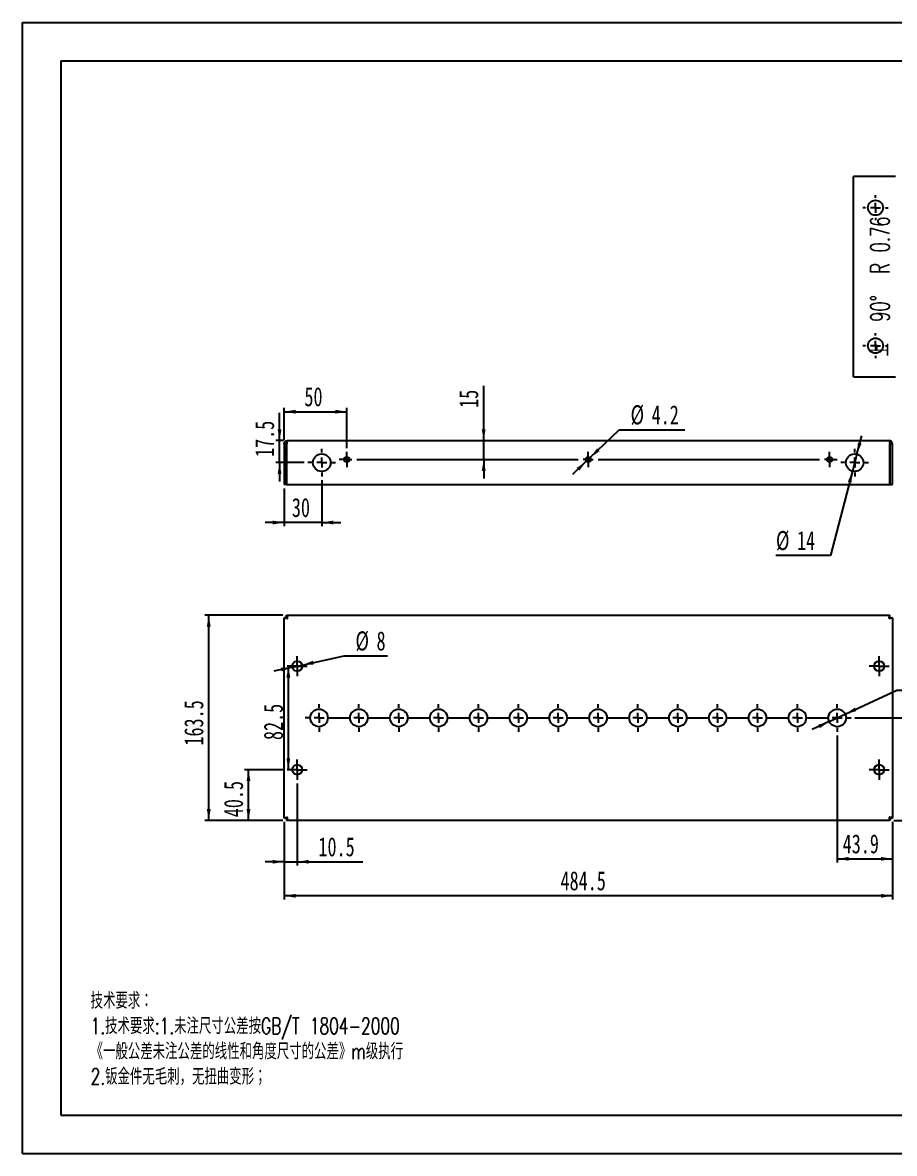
# Model space of a CAD drawing. Extents: x 0 to 1274, y 0 to 901.
# Drawn here: x 0 to 694, y 0 to 901 of the extents above; entities that cross this region are included whole.
import ezdxf

# ---------------------------------------------------------------- set-up
doc = ezdxf.new("R2010")
doc.units = 0
doc.header["$LTSCALE"] = 3.033507
doc.layers.get('0').update_dxf_attribs({"linetype": 'CONTINUOUS'})
doc.layers.add('粗实线', color=7, linetype='CONTINUOUS')
doc.layers.add('细实线', color=7, linetype='CONTINUOUS')
doc.styles.add('SLDTEXTSTYLE0', font='TXT', dxfattribs={"width": 0.7, "bigfont": 'bigfont'})
doc.styles.add('SLDTEXTSTYLE6', font='TXT', dxfattribs={"width": 0.7})
doc.styles.add('SLDTEXTSTYLE7', font='TXT', dxfattribs={"width": 0.628571, "bigfont": 'bigfont'})
doc.dimstyles.new('SLDDIMSTYLE0', dxfattribs={"dimtxt": 15.167537, "dimasz": 9.100522, "dimexe": 0, "dimexo": 0.0625, "dimgap": 3.791884, "dimtad": 2, "dimdec": 1, "dimrnd": 1e-09, "dimzin": 12, "dimtxsty": 'SLDTEXTSTYLE6', "dimsah": 1, "dimcen": 0.09, "dimazin": 3, "dimtfac": 1, "dimtdec": 1, "dimtofl": 0, "dimtmove": 0, "dimatfit": 3, "dimtolj": 1, "dimtzin": 12})
doc.dimstyles.new('SLDDIMSTYLE1', dxfattribs={"dimtxt": 15.167537, "dimasz": 9.100522, "dimexe": 0, "dimexo": 0.0625, "dimgap": 3.791884, "dimtad": 0, "dimtih": 1, "dimtoh": 1, "dimdec": 1, "dimrnd": 1e-09, "dimzin": 12, "dimtxsty": 'SLDTEXTSTYLE6', "dimsah": 1, "dimcen": 0, "dimazin": 3, "dimtfac": 1, "dimtdec": 1, "dimtmove": 0, "dimatfit": 3, "dimtolj": 1, "dimtzin": 12})
doc.dimstyles.new('SLDDIMSTYLE2', dxfattribs={"dimtxt": 15.167537, "dimasz": 9.100522, "dimexe": 0, "dimexo": 0.0625, "dimgap": 3.791884, "dimtad": 2, "dimdec": 1, "dimrnd": 1e-09, "dimzin": 12, "dimtxsty": 'SLDTEXTSTYLE6', "dimsah": 1, "dimcen": 0.09, "dimazin": 3, "dimtfac": 1, "dimtdec": 1, "dimtmove": 0, "dimatfit": 3, "dimtolj": 1, "dimtzin": 12})

# ---------------------------------------------------------------- blocks, each defined once
blk = doc.blocks.new('SW_NOTE_0')
at = {"layer": '细实线', "color": 0, "attachment_point": 1, "style": 'SLDTEXTSTYLE0'}
for s, insert, char_height in [('技术要求：', (0, 16.55), 12.842), ('1.技术要求:1.未注尺寸公差按GB/T 1804-2000', (0, -3.6), 12.8418), ('《一般公差未注公差的线性和角度尺寸的公差》m级执行', (0, -23.76), 12.8418), ('2.钣金件无毛刺，无扭曲变形；', (0, -43.91), 12.8418)]:
    blk.add_mtext(s, dxfattribs=dict(at, insert=insert, char_height=char_height))
blk = doc.blocks.new('_D')
at = {"layer": '细实线'}
for p, q in [((208.26, 264.17), (208.26, 202.2)), ((692.76, 264.17), (692.76, 202.2)), ((692.76, 205.23), (208.26, 205.23))]:
    blk.add_line(p, q, dxfattribs=at)
for points in [[(208.26, 205.23), (217.36, 203.71), (217.36, 206.75)], [(692.76, 205.23), (683.66, 206.75), (683.66, 203.71)]]:
    blk.add_solid(points, dxfattribs=at)
at = {"layer": '细实线', "insert": (428.45, 224.78), "char_height": 15.168, "attachment_point": 1, "style": 'SLDTEXTSTYLE6'}
blk.add_mtext('484.5', dxfattribs=at)
blk = doc.blocks.new('_D_1')
at = {"layer": '细实线'}
for p, q in [((207.2, 428.73), (145.23, 428.73)), ((148.26, 265.23), (148.26, 428.73)), ((207.2, 265.23), (145.23, 265.23))]:
    blk.add_line(p, q, dxfattribs=at)
for points in [[(148.26, 428.73), (146.74, 419.63), (149.78, 419.63)], [(148.26, 265.23), (149.78, 274.34), (146.74, 274.34)]]:
    blk.add_solid(points, dxfattribs=at)
at = {"layer": '细实线', "insert": (128.71, 324.92), "char_height": 15.168, "attachment_point": 1, "rotation": 90, "style": 'SLDTEXTSTYLE6'}
blk.add_mtext('163.5', dxfattribs=at)
blk = doc.blocks.new('_D_2')
at = {"layer": '细实线'}
for p, q in [((648.86, 332.95), (648.86, 231.65)), ((692.76, 264.17), (692.76, 231.65)), ((648.86, 234.68), (692.76, 234.68))]:
    blk.add_line(p, q, dxfattribs=at)
for points in [[(648.86, 234.68), (657.96, 233.17), (657.96, 236.2)], [(692.76, 234.68), (683.66, 236.2), (683.66, 233.17)]]:
    blk.add_solid(points, dxfattribs=at)
at = {"layer": '细实线', "insert": (653.16, 254.24), "char_height": 15.168, "attachment_point": 1, "style": 'SLDTEXTSTYLE6'}
blk.add_mtext('43.9', dxfattribs=at)
blk = doc.blocks.new('_D_3')
at = {"layer": '细实线'}
for p, q in [((662.9, 346.98), (742.48, 346.98)), ((739.45, 265.23), (739.45, 346.98)), ((693.83, 265.23), (742.48, 265.23))]:
    blk.add_line(p, q, dxfattribs=at)
for points in [[(739.45, 346.98), (737.93, 337.88), (740.97, 337.88)], [(739.45, 265.23), (740.97, 274.34), (737.93, 274.34)]]:
    blk.add_solid(points, dxfattribs=at)
at = {"layer": '细实线', "insert": (719.9, 288.46), "char_height": 15.168, "attachment_point": 1, "rotation": 90, "style": 'SLDTEXTSTYLE6'}
blk.add_mtext('81.8', dxfattribs=at)
blk = doc.blocks.new('_D_4')
at = {"layer": '细实线'}
for p, q in [((655.21, 349.94), (696.24, 369.07)), ((696.24, 369.07), (739.77, 369.07)), ((642.52, 344.03), (628.77, 337.62)), ((642.52, 344.03), (655.21, 349.94))]:
    blk.add_line(p, q, dxfattribs=at)
for points in [[(655.21, 349.94), (664.1, 352.41), (662.82, 355.16)], [(642.52, 344.03), (633.63, 341.56), (634.91, 338.81)]]:
    blk.add_solid(points, dxfattribs=at)
at = {"layer": '细实线', "char_height": 15.168, "attachment_point": 1, "style": 'SLDTEXTSTYLE6'}
for s, insert in [('%%c', (705.34, 388.63)), ('14', (722.11, 388.63))]:
    blk.add_mtext(s, dxfattribs=dict(at, insert=insert))
blk = doc.blocks.new('_D_5')
at = {"layer": '细实线'}
blk.add_line((211.65, 305.73), (211.65, 388.23), dxfattribs=at)
for points in [[(211.65, 388.23), (210.13, 379.13), (213.16, 379.13)], [(211.65, 305.73), (213.16, 314.84), (210.13, 314.84)]]:
    blk.add_solid(points, dxfattribs=at)
at = {"layer": '细实线', "insert": (192.1, 329.33), "char_height": 15.168, "attachment_point": 1, "rotation": 90, "style": 'SLDTEXTSTYLE6'}
blk.add_mtext('82.5', dxfattribs=at)
blk = doc.blocks.new('_D_6')
at = {"layer": '细实线'}
for p, q in [((207.73, 305.73), (176.86, 305.73)), ((179.9, 265.23), (179.9, 305.73)), ((207.2, 265.23), (176.86, 265.23))]:
    blk.add_line(p, q, dxfattribs=at)
for points in [[(179.9, 305.73), (178.38, 296.63), (181.41, 296.63)], [(179.9, 265.23), (181.41, 274.34), (178.38, 274.34)]]:
    blk.add_solid(points, dxfattribs=at)
at = {"layer": '细实线', "insert": (160.35, 267.83), "char_height": 15.168, "attachment_point": 1, "rotation": 90, "style": 'SLDTEXTSTYLE6'}
blk.add_mtext('40.5', dxfattribs=at)
blk = doc.blocks.new('_D_7')
at = {"layer": '细实线'}
for p, q in [((218.76, 294.7), (218.76, 229.3)), ((208.26, 264.17), (208.26, 229.3)), ((208.26, 232.33), (193.1, 232.33)), ((208.26, 232.33), (218.76, 232.33)), ((218.76, 232.33), (270.91, 232.33))]:
    blk.add_line(p, q, dxfattribs=at)
for points in [[(208.26, 232.33), (199.16, 233.85), (199.16, 230.82)], [(218.76, 232.33), (227.86, 230.82), (227.86, 233.85)]]:
    blk.add_solid(points, dxfattribs=at)
at = {"layer": '细实线', "insert": (235.6, 251.88), "char_height": 15.168, "attachment_point": 1, "style": 'SLDTEXTSTYLE6'}
blk.add_mtext('10.5', dxfattribs=at)
blk = doc.blocks.new('_D_8')
at = {"layer": '细实线'}
for p, q in [((214.86, 387.38), (222.67, 389.09)), ((222.67, 389.09), (256.02, 396.35)), ((256.02, 396.35), (290.71, 396.35)), ((214.86, 387.38), (200.04, 384.15))]:
    blk.add_line(p, q, dxfattribs=at)
for points in [[(222.67, 389.09), (231.89, 389.54), (231.24, 392.51)], [(214.86, 387.38), (205.64, 386.93), (206.29, 383.96)]]:
    blk.add_solid(points, dxfattribs=at)
at = {"layer": '细实线', "attachment_point": 1, "style": 'SLDTEXTSTYLE6'}
for s, insert, char_height in [('%%c', (265.12, 415.91), 15.168), ('8', (281.89, 415.91), 15.17)]:
    blk.add_mtext(s, dxfattribs=dict(at, insert=insert, char_height=char_height))
blk = doc.blocks.new('SW_CENTERMARKSYMBOL_0')
at = {"layer": '细实线', "color": 0}
for p, q in [((-381, 8), (-381, 11)), ((-349.25, 8), (-349.25, 11)), ((-317.5, 8), (-317.5, 11)), ((-285.75, 8), (-285.75, 11)), ((-254, 8), (-254, 11)), ((-222.25, 8), (-222.25, 11)), ((-190.5, 8), (-190.5, 11)), ((-158.75, 8), (-158.75, 11)), ((-127, 8), (-127, 11)), ((-95.25, 8), (-95.25, 11)), ((-63.5, 8), (-63.5, 11)), ((-31.75, 8), (-31.75, 11)), ((0, 8), (0, 11)), ((31.75, 8), (31.75, 11)), ((-389, 0), (-392, 0)), ((-381, 0), (-385, 0)), ((-381, 0), (-381, 4)), ((-381, 0), (-381, -4)), ((-381, 0), (-377, 0)), ((-373, 0), (-357.25, 0)), ((-349.25, 0), (-353.25, 0)), ((-349.25, 0), (-349.25, 4)), ((-349.25, 0), (-349.25, -4)), ((-349.25, 0), (-345.25, 0)), ((-341.25, 0), (-325.5, 0)), ((-317.5, 0), (-321.5, 0)), ((-317.5, 0), (-317.5, 4)), ((-317.5, 0), (-317.5, -4)), ((-317.5, 0), (-313.5, 0)), ((-309.5, 0), (-293.75, 0)), ((-285.75, 0), (-289.75, 0)), ((-285.75, 0), (-285.75, 4)), ((-285.75, 0), (-285.75, -4)), ((-285.75, 0), (-281.75, 0)), ((-277.75, 0), (-262, 0)), ((-254, 0), (-258, 0)), ((-254, 0), (-254, 4)), ((-254, 0), (-254, -4)), ((-254, 0), (-250, 0)), ((-246, 0), (-230.25, 0)), ((-222.25, 0), (-226.25, 0)), ((-222.25, 0), (-222.25, 4)), ((-222.25, 0), (-222.25, -4)), ((-222.25, 0), (-218.25, 0)), ((-214.25, 0), (-198.5, 0)), ((-190.5, 0), (-194.5, 0)), ((-190.5, 0), (-190.5, 4)), ((-190.5, 0), (-190.5, -4)), ((-190.5, 0), (-186.5, 0)), ((-182.5, 0), (-166.75, 0)), ((-158.75, 0), (-162.75, 0)), ((-158.75, 0), (-158.75, 4)), ((-158.75, 0), (-158.75, -4)), ((-158.75, 0), (-154.75, 0)), ((-150.75, 0), (-135, 0)), ((-127, 0), (-131, 0)), ((-127, 0), (-127, 4)), ((-127, 0), (-127, -4)), ((-127, 0), (-123, 0)), ((-119, 0), (-103.25, 0)), ((-95.25, 0), (-99.25, 0)), ((-95.25, 0), (-95.25, 4)), ((-95.25, 0), (-95.25, -4)), ((-95.25, 0), (-91.25, 0)), ((-87.25, 0), (-71.5, 0)), ((-63.5, 0), (-67.5, 0)), ((-63.5, 0), (-63.5, 4)), ((-63.5, 0), (-63.5, -4)), ((-63.5, 0), (-59.5, 0)), ((-55.5, 0), (-39.75, 0)), ((-31.75, 0), (-35.75, 0)), ((-31.75, 0), (-31.75, 4)), ((-31.75, 0), (-31.75, -4)), ((-31.75, 0), (-27.75, 0)), ((-23.75, 0), (-8, 0)), ((0, 0), (-4, 0)), ((0, 0), (0, 4)), ((0, 0), (0, -4)), ((0, 0), (4, 0)), ((8, 0), (23.75, 0)), ((31.75, 0), (27.75, 0)), ((31.75, 0), (31.75, 4)), ((31.75, 0), (31.75, -4)), ((31.75, 0), (35.75, 0)), ((39.75, 0), (42.75, 0)), ((-381, -8), (-381, -11)), ((-349.25, -8), (-349.25, -11)), ((-317.5, -8), (-317.5, -11)), ((-285.75, -8), (-285.75, -11)), ((-254, -8), (-254, -11)), ((-222.25, -8), (-222.25, -11)), ((-190.5, -8), (-190.5, -11)), ((-158.75, -8), (-158.75, -11)), ((-127, -8), (-127, -11)), ((-95.25, -8), (-95.25, -11)), ((-63.5, -8), (-63.5, -11)), ((-31.75, -8), (-31.75, -11)), ((0, -8), (0, -11)), ((31.75, -8), (31.75, -11))]:
    blk.add_line(p, q, dxfattribs=at)
blk = doc.blocks.new('SW_CENTERMARKSYMBOL_1')
at = {"layer": '细实线', "color": 0}
for p, q in [((-4, 0), (-8, 0)), ((0, 0), (-4, 0)), ((0, 4), (0, 8)), ((0, 0), (0, 4)), ((0, 0), (0, -4)), ((0, 0), (4, 0)), ((4, 0), (8, 0)), ((0, -4), (0, -8))]:
    blk.add_line(p, q, dxfattribs=at)
blk = doc.blocks.new('SW_CENTERMARKSYMBOL_2')
at = {"layer": '细实线', "color": 0}
for p, q in [((-4, 0), (-8, 0)), ((0, 0), (-4, 0)), ((0, 4), (0, 8)), ((0, 0), (0, 4)), ((0, 0), (0, -4)), ((0, 0), (4, 0)), ((4, 0), (8, 0)), ((0, -4), (0, -8))]:
    blk.add_line(p, q, dxfattribs=at)
blk = doc.blocks.new('SW_CENTERMARKSYMBOL_3')
at = {"layer": '细实线', "color": 0}
for p, q in [((-4, 0), (-8, 0)), ((0, 0), (-4, 0)), ((0, 4), (0, 8)), ((0, 0), (0, 4)), ((0, 0), (0, -4)), ((0, 0), (4, 0)), ((4, 0), (8, 0)), ((0, -4), (0, -8))]:
    blk.add_line(p, q, dxfattribs=at)
blk = doc.blocks.new('SW_CENTERMARKSYMBOL_4')
at = {"layer": '细实线', "color": 0}
for p, q in [((-4, 0), (-8, 0)), ((0, 0), (-4, 0)), ((0, 4), (0, 8)), ((0, 0), (0, 4)), ((0, 0), (0, -4)), ((0, 0), (4, 0)), ((4, 0), (8, 0)), ((0, -4), (0, -8))]:
    blk.add_line(p, q, dxfattribs=at)
blk = doc.blocks.new('_D_13')
at = {"layer": '细实线'}
for p, q in [((208.26, 568.25), (208.26, 593.96)), ((208.26, 590.93), (258.26, 590.93)), ((258.26, 562.01), (258.26, 593.96))]:
    blk.add_line(p, q, dxfattribs=at)
for points in [[(208.26, 590.93), (217.36, 589.41), (217.36, 592.44)], [(258.26, 590.93), (249.16, 592.44), (249.16, 589.41)]]:
    blk.add_solid(points, dxfattribs=at)
at = {"layer": '细实线', "insert": (224.44, 610.48), "char_height": 15.168, "attachment_point": 1, "style": 'SLDTEXTSTYLE6'}
blk.add_mtext('50', dxfattribs=at)
blk = doc.blocks.new('_D_14')
at = {"layer": '细实线'}
for p, q in [((238.26, 536.35), (238.26, 499.61)), ((208.26, 529.85), (208.26, 499.61)), ((208.26, 502.64), (193.1, 502.64)), ((238.26, 502.64), (208.26, 502.64)), ((238.26, 502.64), (253.43, 502.64))]:
    blk.add_line(p, q, dxfattribs=at)
for points in [[(208.26, 502.64), (199.16, 504.16), (199.16, 501.13)], [(238.26, 502.64), (247.36, 501.13), (247.36, 504.16)]]:
    blk.add_solid(points, dxfattribs=at)
at = {"layer": '细实线', "insert": (214.44, 522.2), "char_height": 15.168, "attachment_point": 1, "style": 'SLDTEXTSTYLE6'}
blk.add_mtext('30', dxfattribs=at)
blk = doc.blocks.new('_D_15')
at = {"layer": '细实线'}
for p, q in [((367.25, 567.88), (367.25, 611.64)), ((367.25, 552.88), (367.25, 567.88)), ((367.25, 552.88), (367.25, 537.71))]:
    blk.add_line(p, q, dxfattribs=at)
for points in [[(367.25, 567.88), (368.76, 576.98), (365.73, 576.98)], [(367.25, 552.88), (365.73, 543.78), (368.76, 543.78)]]:
    blk.add_solid(points, dxfattribs=at)
at = {"layer": '细实线', "insert": (347.69, 593.99), "char_height": 15.168, "attachment_point": 1, "rotation": 90, "style": 'SLDTEXTSTYLE6'}
blk.add_mtext('15', dxfattribs=at)
blk = doc.blocks.new('_D_16')
at = {"layer": '细实线'}
for p, q in [((204.65, 567.88), (204.65, 590.15)), ((207.89, 567.88), (201.62, 567.88)), ((204.65, 550.38), (204.65, 567.88)), ((224.23, 550.38), (201.62, 550.38)), ((204.65, 550.38), (204.65, 535.21))]:
    blk.add_line(p, q, dxfattribs=at)
for points in [[(204.65, 567.88), (206.17, 576.98), (203.13, 576.98)], [(204.65, 550.38), (203.13, 541.28), (206.17, 541.28)]]:
    blk.add_solid(points, dxfattribs=at)
at = {"layer": '细实线', "insert": (185.1, 554.85), "char_height": 15.168, "attachment_point": 1, "rotation": 90, "style": 'SLDTEXTSTYLE6'}
blk.add_mtext('17.5', dxfattribs=at)
blk = doc.blocks.new('_D_17')
at = {"layer": '细实线'}
for p, q in [((664.52, 557.16), (668.33, 571.84)), ((664.52, 557.16), (661.01, 543.6)), ((661.01, 543.6), (643.57, 476.32)), ((643.57, 476.32), (600.05, 476.32))]:
    blk.add_line(p, q, dxfattribs=at)
for points in [[(664.52, 557.16), (668.27, 565.58), (665.33, 566.35)], [(661.01, 543.6), (657.26, 535.17), (660.19, 534.41)]]:
    blk.add_solid(points, dxfattribs=at)
at = {"layer": '细实线', "char_height": 15.168, "attachment_point": 1, "style": 'SLDTEXTSTYLE6'}
for s, insert in [('%%c', (600.05, 495.88)), ('14', (616.82, 495.88))]:
    blk.add_mtext(s, dxfattribs=dict(at, insert=insert))
blk = doc.blocks.new('_D_18')
at = {"layer": '细实线'}
for p, q in [((452.03, 554.33), (475.16, 576.52)), ((475.16, 576.52), (527.51, 576.52)), ((449, 551.43), (438.05, 540.93)), ((449, 551.43), (452.03, 554.33))]:
    blk.add_line(p, q, dxfattribs=at)
for points in [[(452.03, 554.33), (459.65, 559.54), (457.55, 561.73)], [(449, 551.43), (441.38, 546.22), (443.48, 544.03)]]:
    blk.add_solid(points, dxfattribs=at)
at = {"layer": '细实线', "char_height": 15.168, "attachment_point": 1, "style": 'SLDTEXTSTYLE6'}
for s, insert in [('%%c', (484.26, 596.07)), ('4.2', (501.03, 596.07))]:
    blk.add_mtext(s, dxfattribs=dict(at, insert=insert))
blk = doc.blocks.new('SW_CENTERMARKSYMBOL_7')
at = {"layer": '细实线', "color": 0}
for p, q in [((0, 8), (0, 11)), ((-8, 0), (-11, 0)), ((0, 0), (-4, 0)), ((0, 0), (0, 4)), ((0, 0), (0, -4)), ((0, 0), (4, 0)), ((8, 0), (11, 0)), ((0, -8), (0, -11))]:
    blk.add_line(p, q, dxfattribs=at)
blk = doc.blocks.new('SW_CENTERMARKSYMBOL_8')
at = {"layer": '细实线', "color": 0}
for p, q in [((0, 8), (0, 11)), ((-8, 0), (-11, 0)), ((0, 0), (-4, 0)), ((0, 0), (0, 4)), ((0, 0), (0, -4)), ((0, 0), (4, 0)), ((8, 0), (11, 0)), ((0, -8), (0, -11))]:
    blk.add_line(p, q, dxfattribs=at)
blk = doc.blocks.new('SW_CENTERMARKSYMBOL_9')
at = {"layer": '细实线', "color": 0}
for p, q in [((-196.25, 0), (-198.35, 0)), ((-192.25, 0), (-196.25, 0)), ((-192.25, 4), (-192.25, 6.1)), ((-192.25, 0), (-192.25, 4)), ((-192.25, 0), (-192.25, -4)), ((-192.25, 0), (-188.25, 0)), ((-184.25, 0), (-8, 0)), ((0, 0), (-4, 0)), ((0, 4), (0, 6.1)), ((0, 0), (0, 4)), ((0, 0), (0, -4)), ((0, 0), (4, 0)), ((8, 0), (184.25, 0)), ((192.25, 0), (188.25, 0)), ((192.25, 4), (192.25, 6.1)), ((192.25, 0), (192.25, 4)), ((192.25, 0), (192.25, -4)), ((192.25, 0), (196.25, 0)), ((196.25, 0), (198.35, 0)), ((-192.25, -4), (-192.25, -6.1)), ((0, -4), (0, -6.1)), ((192.25, -4), (192.25, -6.1))]:
    blk.add_line(p, q, dxfattribs=at)
blk = doc.blocks.new('SW_CENTERMARKSYMBOL_15')
at = {"layer": '细实线', "color": 0}
for p, q in [((0, 8), (0, 10)), ((-8, 0), (-10, 0)), ((0, 0), (-4, 0)), ((0, 0), (0, 4)), ((0, 0), (0, -4)), ((0, 0), (4, 0)), ((8, 0), (10, 0)), ((0, -8), (0, -10))]:
    blk.add_line(p, q, dxfattribs=at)
blk = doc.blocks.new('SW_CENTERMARKSYMBOL_16')
at = {"layer": '细实线', "color": 0}
for p, q in [((0, 8), (0, 10)), ((-8, 0), (-10, 0)), ((0, 0), (-4, 0)), ((0, 0), (0, 4)), ((0, 0), (0, -4)), ((0, 0), (4, 0)), ((8, 0), (10, 0)), ((0, -8), (0, -10))]:
    blk.add_line(p, q, dxfattribs=at)

msp = doc.modelspace()

# ---------------------------------------------------------------- linework, layer by layer
at = {"color": 7, "linetype": 'CONTINUOUS'}
for p, q in [((661.81, 618.71), (661.81, 778.27)), ((695.36, 778.27), (661.81, 778.27)), ((661.81, 618.71), (695.36, 618.71)), ((210.92, 567.88), (690.1, 567.88)), ((210.16, 565.22), (208.26, 565.22)), ((208.26, 565.22), (208.26, 532.88)), ((210.16, 565.22), (210.16, 532.88)), ((210.23, 532.88), (210.23, 565.22)), ((690.79, 565.22), (690.79, 532.88)), ((690.86, 565.22), (692.76, 565.22)), ((690.86, 532.88), (690.86, 565.22)), ((692.76, 532.88), (692.76, 565.22)), ((210.16, 532.88), (208.26, 532.88)), ((210.23, 532.88), (690.79, 532.88)), ((690.86, 532.88), (692.76, 532.88)), ((210.16, 426.76), (208.26, 426.76)), ((208.26, 267.21), (208.26, 426.76)), ((210.23, 426.83), (210.23, 428.73)), ((210.23, 428.73), (690.79, 428.73)), ((690.79, 426.83), (690.79, 428.73)), ((690.86, 426.76), (692.76, 426.76)), ((692.76, 426.76), (692.76, 267.21)), ((210.16, 267.21), (208.26, 267.21)), ((210.23, 267.13), (210.23, 265.23)), ((690.79, 265.23), (210.23, 265.23)), ((690.79, 267.13), (690.79, 265.23)), ((690.86, 267.21), (692.76, 267.21))]:
    msp.add_line(p, q, dxfattribs=at)
for centre, radius in [((679.31, 753.44), 6), ((679.31, 643.54), 6), ((238.26, 550.38), 7), ((258.26, 552.88), 2.1), ((450.51, 552.88), 2.1), ((642.76, 552.88), 2.1), ((662.76, 550.38), 7), ((218.76, 388.23), 4), ((682.26, 388.23), 4), ((236.11, 346.98), 7), ((267.86, 346.98), 7), ((299.61, 346.98), 7), ((331.36, 346.98), 7), ((363.11, 346.98), 7), ((394.86, 346.98), 7), ((426.61, 346.98), 7), ((458.36, 346.98), 7), ((490.11, 346.98), 7), ((521.86, 346.98), 7), ((553.61, 346.98), 7), ((585.36, 346.98), 7), ((617.11, 346.98), 7), ((648.86, 346.98), 7), ((218.76, 305.73), 4), ((682.26, 305.73), 4)]:
    msp.add_circle(centre, radius, dxfattribs=at)
for points, knots in [([(208.26, 565.22), (208.26, 565.57), (208.33, 565.92), (208.6, 566.56), (208.8, 566.85), (209.29, 567.35), (209.58, 567.54), (210.23, 567.81), (210.58, 567.88), (210.92, 567.88)], [0, 0, 0, 0, 0.25, 0.25, 0.5, 0.5, 0.75, 0.75, 1, 1, 1, 1]), ([(210.92, 567.88), (210.87, 567.88), (210.81, 567.81), (210.69, 567.54), (210.64, 567.35), (210.52, 566.85), (210.46, 566.56), (210.35, 565.92), (210.29, 565.57), (210.23, 565.22)], [0, 0, 0, 0, 0.25, 0.25, 0.5, 0.5, 0.75, 0.75, 1, 1, 1, 1]), ([(690.1, 567.88), (690.16, 567.88), (690.22, 567.81), (690.33, 567.54), (690.39, 567.35), (690.51, 566.85), (690.56, 566.56), (690.68, 565.92), (690.74, 565.57), (690.79, 565.22)], [0, 0, 0, 0, 0.25, 0.25, 0.5, 0.5, 0.75, 0.75, 1, 1, 1, 1]), ([(692.76, 565.22), (692.76, 565.57), (692.69, 565.92), (692.43, 566.56), (692.23, 566.85), (691.74, 567.35), (691.44, 567.54), (690.8, 567.81), (690.45, 567.88), (690.1, 567.88)], [0, 0, 0, 0, 0.25, 0.25, 0.5, 0.5, 0.75, 0.75, 1, 1, 1, 1]), ([(210.16, 565.22), (210.17, 565.32), (210.18, 565.47), (210.27, 565.59), (210.3, 565.64)], [0, 0, 0, 0, 0.664541, 1, 1, 1, 1]), ([(690.86, 565.22), (690.86, 565.32), (690.85, 565.47), (690.75, 565.59), (690.72, 565.64)], [0, 0, 0, 0, 0.664541, 1, 1, 1, 1]), ([(210.92, 426.07), (210.58, 426.13), (210.23, 426.19), (209.58, 426.3), (209.29, 426.36), (208.8, 426.48), (208.6, 426.53), (208.33, 426.65), (208.26, 426.71), (208.26, 426.76)], [0, 0, 0, 0, 0.25, 0.25, 0.5, 0.5, 0.75, 0.75, 1, 1, 1, 1]), ([(210.92, 426.07), (210.82, 426.13), (210.72, 426.19), (210.54, 426.3), (210.46, 426.36), (210.32, 426.48), (210.26, 426.53), (210.18, 426.65), (210.16, 426.71), (210.16, 426.76)], [0, 0, 0, 0, 0.25, 0.25, 0.5, 0.5, 0.75, 0.75, 1, 1, 1, 1]), ([(210.23, 428.73), (210.29, 428.73), (210.35, 428.67), (210.46, 428.4), (210.52, 428.2), (210.64, 427.71), (210.69, 427.41), (210.81, 426.77), (210.87, 426.42), (210.92, 426.07)], [0, 0, 0, 0, 0.25, 0.25, 0.5, 0.5, 0.75, 0.75, 1, 1, 1, 1]), ([(210.23, 426.83), (210.29, 426.83), (210.35, 426.81), (210.46, 426.74), (210.52, 426.68), (210.64, 426.54), (210.69, 426.46), (210.81, 426.27), (210.87, 426.17), (210.92, 426.07)], [0, 0, 0, 0, 0.25, 0.25, 0.5, 0.5, 0.75, 0.75, 1, 1, 1, 1]), ([(690.1, 426.07), (690.16, 426.42), (690.22, 426.77), (690.33, 427.41), (690.39, 427.71), (690.51, 428.2), (690.56, 428.4), (690.68, 428.67), (690.74, 428.73), (690.79, 428.73)], [0, 0, 0, 0, 0.25, 0.25, 0.5, 0.5, 0.75, 0.75, 1, 1, 1, 1]), ([(690.1, 426.07), (690.16, 426.17), (690.22, 426.27), (690.33, 426.46), (690.39, 426.54), (690.51, 426.68), (690.56, 426.74), (690.68, 426.81), (690.74, 426.83), (690.79, 426.83)], [0, 0, 0, 0, 0.25, 0.25, 0.5, 0.5, 0.75, 0.75, 1, 1, 1, 1]), ([(692.76, 426.76), (692.76, 426.71), (692.69, 426.65), (692.43, 426.53), (692.23, 426.48), (691.74, 426.36), (691.44, 426.3), (690.8, 426.19), (690.45, 426.13), (690.1, 426.07)], [0, 0, 0, 0, 0.25, 0.25, 0.5, 0.5, 0.75, 0.75, 1, 1, 1, 1]), ([(690.86, 426.76), (690.86, 426.71), (690.84, 426.65), (690.77, 426.53), (690.71, 426.48), (690.57, 426.36), (690.49, 426.3), (690.3, 426.19), (690.2, 426.13), (690.1, 426.07)], [0, 0, 0, 0, 0.25, 0.25, 0.5, 0.5, 0.75, 0.75, 1, 1, 1, 1]), ([(208.26, 267.21), (208.26, 267.26), (208.33, 267.32), (208.6, 267.44), (208.8, 267.49), (209.29, 267.61), (209.58, 267.66), (210.23, 267.78), (210.58, 267.84), (210.92, 267.89)], [0, 0, 0, 0, 0.25, 0.25, 0.5, 0.5, 0.75, 0.75, 1, 1, 1, 1]), ([(210.16, 267.21), (210.16, 267.26), (210.18, 267.32), (210.26, 267.44), (210.32, 267.49), (210.46, 267.61), (210.54, 267.66), (210.72, 267.78), (210.82, 267.84), (210.92, 267.89)], [0, 0, 0, 0, 0.25, 0.25, 0.5, 0.5, 0.75, 0.75, 1, 1, 1, 1]), ([(210.92, 267.89), (210.87, 267.55), (210.81, 267.2), (210.69, 266.56), (210.64, 266.26), (210.52, 265.77), (210.46, 265.57), (210.35, 265.3), (210.29, 265.23), (210.23, 265.23)], [0, 0, 0, 0, 0.25, 0.25, 0.5, 0.5, 0.75, 0.75, 1, 1, 1, 1]), ([(210.92, 267.89), (210.87, 267.8), (210.81, 267.7), (210.69, 267.51), (210.64, 267.43), (210.52, 267.29), (210.46, 267.23), (210.35, 267.15), (210.29, 267.13), (210.23, 267.13)], [0, 0, 0, 0, 0.25, 0.25, 0.5, 0.5, 0.75, 0.75, 1, 1, 1, 1]), ([(690.1, 267.89), (690.16, 267.55), (690.22, 267.2), (690.33, 266.56), (690.39, 266.26), (690.51, 265.77), (690.56, 265.57), (690.68, 265.3), (690.74, 265.23), (690.79, 265.23)], [0, 0, 0, 0, 0.25, 0.25, 0.5, 0.5, 0.75, 0.75, 1, 1, 1, 1]), ([(690.1, 267.89), (690.22, 267.7), (690.33, 267.5), (690.56, 267.22), (690.68, 267.13), (690.79, 267.13)], [0, 0, 0, 0, 0.5, 0.5, 1, 1, 1, 1]), ([(692.76, 267.21), (692.76, 267.26), (692.69, 267.32), (692.43, 267.44), (692.23, 267.49), (691.74, 267.61), (691.44, 267.66), (690.8, 267.78), (690.45, 267.84), (690.1, 267.89)], [0, 0, 0, 0, 0.25, 0.25, 0.5, 0.5, 0.75, 0.75, 1, 1, 1, 1]), ([(690.86, 267.21), (690.86, 267.32), (690.78, 267.44), (690.5, 267.66), (690.3, 267.78), (690.1, 267.89)], [0, 0, 0, 0, 0.5, 0.5, 1, 1, 1, 1])]:
    msp.add_open_spline(points, degree=3, knots=knots, dxfattribs=at)
at = {"layer": '粗实线'}
for p, q in [((30.34, 870.62), (1243.74, 870.62)), ((30.34, 870.62), (30.34, 30.34)), ((30.34, 30.34), (1243.74, 30.34))]:
    msp.add_line(p, q, dxfattribs=at)
at = {"layer": '细实线'}
for p, q in [((0, 0), (0, 900.95)), ((0, 900.95), (1274.07, 900.95)), ((0, 0), (1274.07, 0))]:
    msp.add_line(p, q, dxfattribs=at)

# ---------------------------------------------------------------- block references
for name, p in [('SW_CENTERMARKSYMBOL_16', (679.31, 753.44)), ('SW_CENTERMARKSYMBOL_15', (679.31, 643.54)), ('SW_CENTERMARKSYMBOL_7', (238.26, 550.38)), ('SW_CENTERMARKSYMBOL_9', (450.51, 552.88)), ('SW_CENTERMARKSYMBOL_8', (662.76, 550.38)), ('SW_CENTERMARKSYMBOL_4', (218.76, 388.23)), ('SW_CENTERMARKSYMBOL_3', (682.26, 388.23)), ('SW_CENTERMARKSYMBOL_0', (617.11, 346.98)), ('SW_CENTERMARKSYMBOL_1', (218.76, 305.73)), ('SW_CENTERMARKSYMBOL_2', (682.26, 305.73)), ('SW_NOTE_0', (54.16, 111.55))]:
    msp.add_blockref(name, p, dxfattribs=at)

# ---------------------------------------------------------------- texts
at = {"color": 7, "linetype": 'CONTINUOUS', "insert": (675.34, 690.77), "char_height": 15.1675, "attachment_point": 2, "rotation": 90, "style": 'SLDTEXTSTYLE7'}
msp.add_mtext('上  90°  R 0.76', dxfattribs=at)

# ---------------------------------------------------------------- dimensions: what is measured, and where the dimension line sits
at = {"layer": '细实线'}
for base, p1, p2, angle, dimstyle, picture, middle in [((367.25, 567.88), (444.41, 552.88), (210.92, 567.88), 90, 'SLDDIMSTYLE2', '_D_15', (367.25, 602.82)), ((204.65, 567.88), (227.26, 550.38), (210.92, 567.88), 90, 'SLDDIMSTYLE2', '_D_16', (204.65, 572.5)), ((148.26, 428.73), (210.23, 265.23), (210.23, 428.73), 90, 'SLDDIMSTYLE0', '_D_1', (148.26, 346.98)), ((211.65, 388.23), (210.76, 305.73), (210.76, 388.23), 90, 'SLDDIMSTYLE0', '_D_5', (211.65, 346.98)), ((739.4512858, 346.98472845), (690.79306977, 265.23472845), (659.86378044, 346.98472845), 90, 'SLDDIMSTYLE0', '_D_3', (739.4512858, 306.10972845)), ((179.9, 305.73), (210.23, 265.23), (210.76, 305.73), 90, 'SLDDIMSTYLE0', '_D_6', (179.9, 285.48)), ((208.26, 205.23), (692.76, 267.21), (208.26, 267.21), 0, 'SLDDIMSTYLE0', '_D', (450.51, 205.23))]:
    dim = msp.add_linear_dim(base=base, p1=p1, p2=p2, angle=angle, dimstyle=dimstyle, dxfattribs=at)
    dim.commit()
    dim.dimension.update_dxf_attribs({"geometry": picture, "text_midpoint": middle, "dimtype": 160})
for base, p1, p2, dimstyle, picture, middle in [((258.26, 590.93), (208.26, 565.22), (258.26, 558.98), 'SLDDIMSTYLE0', '_D_13', (233.26, 590.93)), ((208.26, 502.64), (238.26, 539.38), (208.26, 532.88), 'SLDDIMSTYLE2', '_D_14', (223.26, 502.64)), ((692.76, 234.68), (648.86, 335.98), (692.76, 267.21), 'SLDDIMSTYLE0', '_D_2', (670.81, 234.68)), ((218.76, 232.33), (208.26, 267.21), (218.76, 297.73), 'SLDDIMSTYLE2', '_D_7', (253.25, 232.33))]:
    dim = msp.add_linear_dim(base=base, p1=p1, p2=p2, dimstyle=dimstyle, dxfattribs=at)
    dim.commit()
    dim.dimension.update_dxf_attribs({"geometry": picture, "text_midpoint": middle, "dimtype": 160})
for p1, p2, picture, middle in [((452.03, 554.33), (449, 551.43), '_D_18', (505.88, 586.86)), ((661.01, 543.6), (664.52, 557.16), '_D_17', (617.26, 486.67)), ((222.67, 389.09), (214.86, 387.38), '_D_8', (277.92, 406.7)), ((655.21, 349.94), (642.52, 344.03), '_D_4', (722.55, 379.42))]:
    dim = msp.add_diameter_dim_2p(p1=p1, p2=p2, dimstyle='SLDDIMSTYLE1', dxfattribs=at)
    dim.commit()
    dim.dimension.update_dxf_attribs({"geometry": picture, "text_midpoint": middle, "dimtype": 163})

doc.saveas('drawing.dxf')
